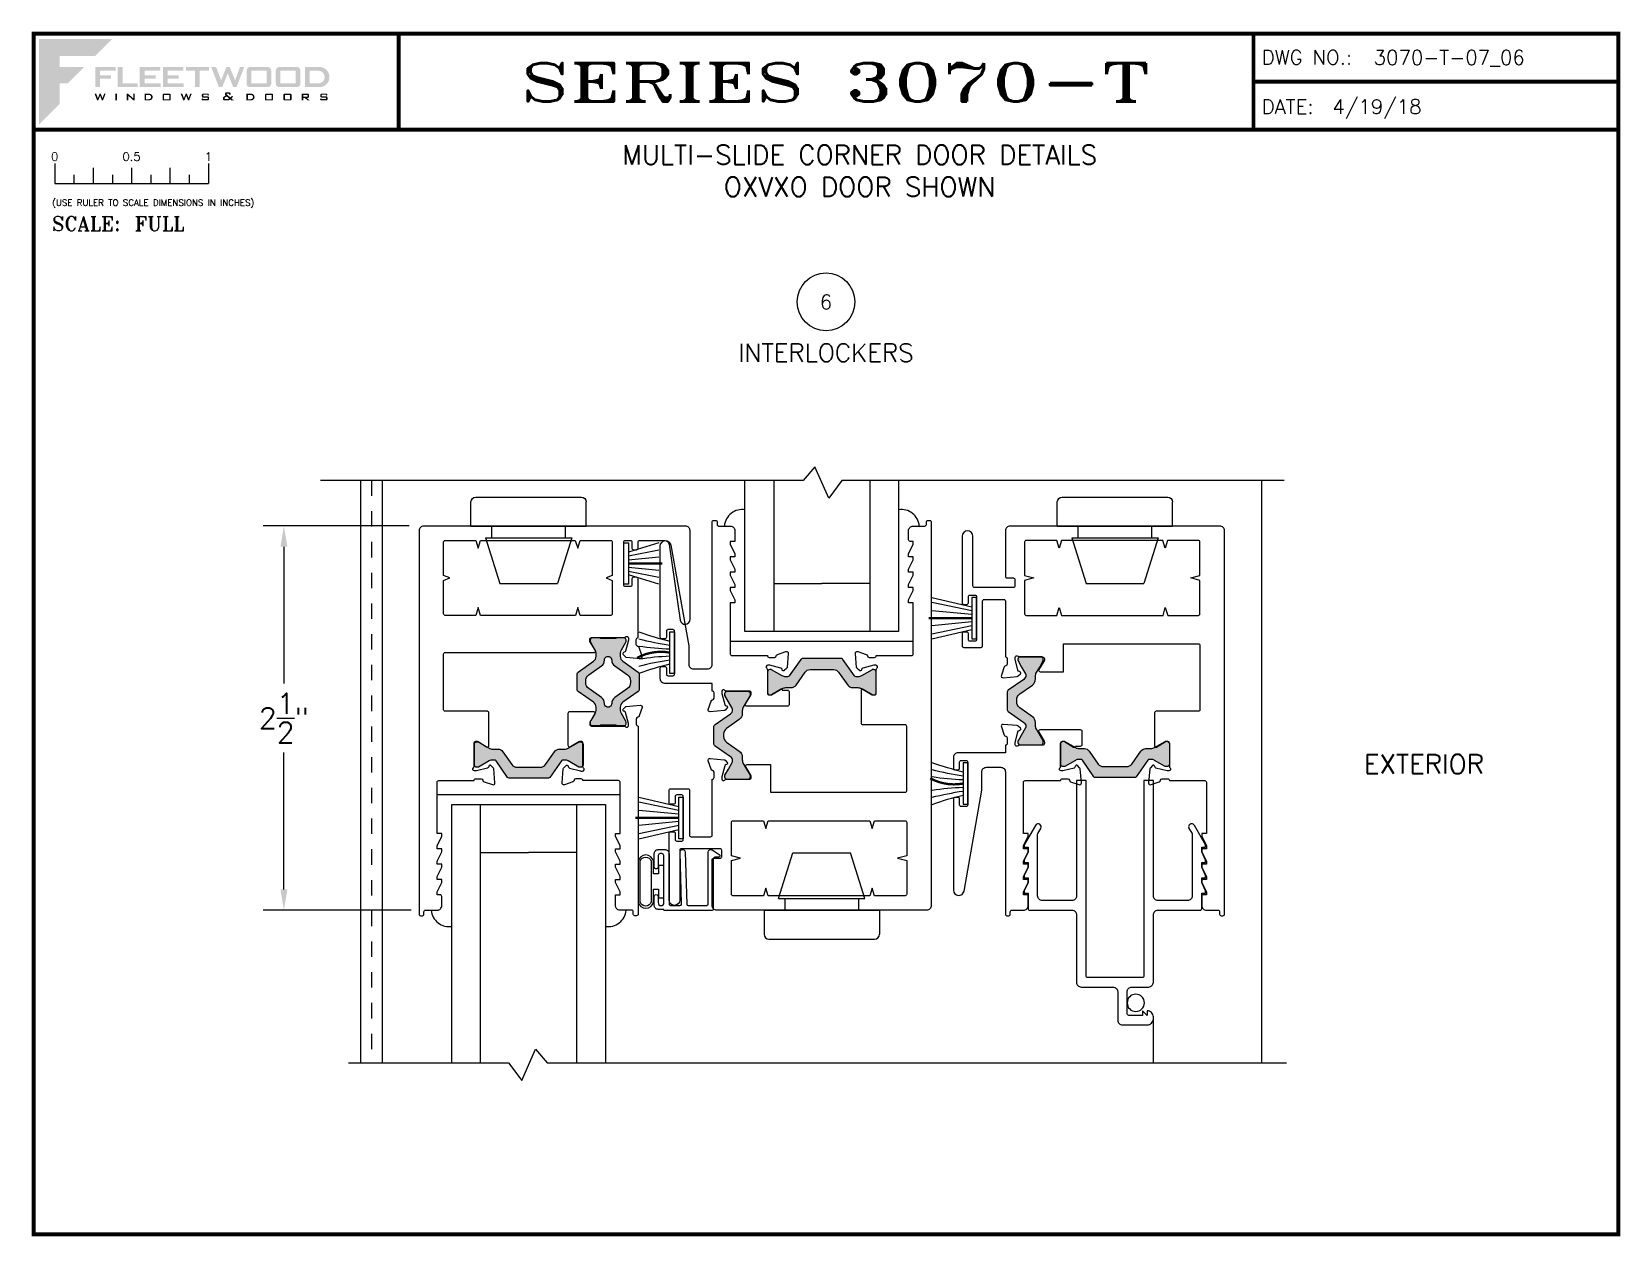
# Paper-space layout 'DETAIL 6' of a CAD drawing. Extents: x 0.1 to 10.5, y 0.1 to 7.9.
# The model-space entities are those that its viewports show. They can reach past a viewport. Long polylines and large blocks are cut down to what shows.
import ezdxf
from ezdxf.enums import TextEntityAlignment as Align

# ---------------------------------------------------------------- set-up
doc = ezdxf.new("R2010")
doc.units = 0
doc.header["$LTSCALE"] = 0.25
doc.header["$MEASUREMENT"] = 0
doc.linetypes.add('HIDDEN', pattern=[0.375, 0.25, -0.125])
doc.layers.get('0').update_dxf_attribs({"linetype": 'CONTINUOUS'})
doc.layers.get('DEFPOINTS').update_dxf_attribs({"color": 1, "linetype": 'CONTINUOUS'})
for name, color, linetype in [('DIM', 7, 'CONTINUOUS'), ('GLASS-VINYL', 7, 'CONTINUOUS'), ('I-STRUT', 7, 'CONTINUOUS'), ('MISC', 7, 'CONTINUOUS'), ('SASH', 5, 'CONTINUOUS'), ('SEAL', 7, 'CONTINUOUS'), ('SILL-PAN', 7, 'CONTINUOUS'), ('TEXT', 7, 'CONTINUOUS'), ('TITLE-BLOCK', 7, 'CONTINUOUS'), ('VENT', 5, 'CONTINUOUS')]:
    doc.layers.add(name, color=color, linetype=linetype)
doc.layers.add('VP', color=40, linetype='CONTINUOUS', plot=False)
doc.layers.get('VP').off()
doc.styles.add('ROMANS', font='romans')
doc.styles.add('ROMANT', font='romant')
doc.styles.add('SIMPLEX-094', font='simplex.shx', dxfattribs={"height": 0.094})
doc.styles.get("Standard").update_dxf_attribs({"font": 'simplex.shx'})
doc.dimstyles.new('FULL SCALE', dxfattribs={"dimscale": 0.75, "dimtxt": 0.18, "dimasz": 0.18, "dimexe": 0.18, "dimexo": 0.125, "dimgap": 0.09, "dimtad": 0, "dimtih": 1, "dimtoh": 1, "dimdec": 4, "dimzin": 0, "dimdsep": 46, "dimlunit": 4, "dimtxsty": 'Standard', "dimcen": 0.09, "dimadec": 0, "dimazin": 0, "dimtfac": 1, "dimtdec": 4, "dimtofl": 0, "dimtmove": 0, "dimatfit": 3, "dimfxl": 0, "dimtolj": 1, "dimtzin": 0, "dimarcsym": 0})

# ---------------------------------------------------------------- blocks, each defined once
blk = doc.blocks.new('*D33')
at = {"layer": 'DEFPOINTS', "color": 0}
for p in [(2.695, 4.703), (1.785, 2.203), (2.707, 2.203)]:
    blk.add_point(p, dxfattribs=at)
at = {"layer": 'TEXT', "color": 0, "lineweight": -2}
for p, q in [((2.601, 4.703), (1.65, 4.703)), ((1.785, 4.568), (1.785, 3.678)), ((1.785, 2.338), (1.785, 3.228)), ((2.613, 2.203), (1.65, 2.203))]:
    blk.add_line(p, q, dxfattribs=at)
at = {"layer": 'TEXT', "color": 0}
for points in [[(1.763, 4.568), (1.808, 4.568), (1.785, 4.703)], [(1.763, 2.338), (1.808, 2.338), (1.785, 2.203)]]:
    blk.add_solid(points, dxfattribs=at)
at = {"layer": 'TEXT', "color": 0, "insert": (1.785, 3.453), "char_height": 0.135, "attachment_point": 5}
blk.add_mtext('\\A1;2{\\H1.000000x;\\S1/2;}"', dxfattribs=at)
blk = doc.blocks.new('Fleetwood_Logo_6-10-15')
h = blk.add_hatch(color=154)
h.dxf.hatch_style = 1
h.paths.add_polyline_path([(0.2526, -0.0017), (0.0019, -0.0017), (0.0019, -0.2942), (0.0725, -0.2236), (0.0725, -0.1535), (0.1007, -0.1535), (0.1567, -0.0976), (0.0725, -0.0976), (0.0725, -0.0596), (0.1946, -0.0596)])
h = blk.add_hatch(color=251)
h.dxf.hatch_style = 1
h.paths.add_polyline_path([(0.2487, -0.1256), (0.2112, -0.1256), (0.2112, -0.1102), (0.2647, -0.1102), (0.2647, -0.0976), (0.1946, -0.0976), (0.1946, -0.1667), (0.2112, -0.1667), (0.2112, -0.1377), (0.2487, -0.1377)])
h = blk.add_hatch(color=251)
h.dxf.hatch_style = 1
h.paths.add_polyline_path([(0.2886, -0.0976), (0.272, -0.0976), (0.272, -0.1667), (0.3401, -0.1667), (0.3401, -0.1535), (0.2886, -0.1535)])
h = blk.add_hatch(color=251)
h.dxf.hatch_style = 1
h.paths.add_polyline_path([(0.4175, -0.0976), (0.3474, -0.0976), (0.3474, -0.1667), (0.4185, -0.1667), (0.4185, -0.1534), (0.364, -0.1534), (0.364, -0.1377), (0.4015, -0.1377), (0.4015, -0.1256), (0.364, -0.1256), (0.364, -0.1102), (0.4175, -0.1102)])
h = blk.add_hatch(color=251)
h.dxf.hatch_style = 1
h.paths.add_polyline_path([(0.4965, -0.0976), (0.4264, -0.0976), (0.4264, -0.1667), (0.4975, -0.1667), (0.4975, -0.1534), (0.443, -0.1534), (0.443, -0.1377), (0.4804, -0.1377), (0.4804, -0.1256), (0.443, -0.1256), (0.443, -0.1102), (0.4965, -0.1102)])
h = blk.add_hatch(color=251)
h.dxf.hatch_style = 1
h.paths.add_polyline_path([(0.5842, -0.0976), (0.5054, -0.0976), (0.5054, -0.1102), (0.5365, -0.1102), (0.5365, -0.1667), (0.5531, -0.1667), (0.5531, -0.1102), (0.5842, -0.1102)])
h = blk.add_hatch(color=251)
h.dxf.hatch_style = 1
h.paths.add_polyline_path([(0.6089, -0.0976), (0.5921, -0.0976), (0.6188, -0.1667), (0.63, -0.1667), (0.6489, -0.1192), (0.6679, -0.1667), (0.6789, -0.1667), (0.7056, -0.0976), (0.6908, -0.0976), (0.6742, -0.1433), (0.6558, -0.0976), (0.6446, -0.0976), (0.6261, -0.1433)])
h = blk.add_hatch(color=251)
h.dxf.hatch_style = 1
h.paths.add_polyline_path([(0.7853, -0.0976), (0.726, -0.0976, 0.414214), (0.7133, -0.1102), (0.7133, -0.154, 0.414214), (0.726, -0.1667), (0.7853, -0.1667, 0.414214), (0.798, -0.154), (0.798, -0.1102, 0.414214)])
h.paths.add_polyline_path([(0.7819, -0.1102), (0.7819, -0.154), (0.7294, -0.154), (0.7294, -0.1102)], flags=16)
h = blk.add_hatch(color=251)
h.dxf.hatch_style = 1
h.paths.add_polyline_path([(0.8856, -0.0976), (0.8262, -0.0976, 0.414214), (0.8136, -0.1102), (0.8136, -0.154, 0.414214), (0.8262, -0.1667), (0.8856, -0.1667, 0.414214), (0.8982, -0.154), (0.8982, -0.1102, 0.414214)])
h.paths.add_polyline_path([(0.8822, -0.1102), (0.8822, -0.154), (0.8296, -0.154), (0.8296, -0.1102)], flags=16)
h = blk.add_hatch(color=251)
h.dxf.hatch_style = 1
h.paths.add_polyline_path([(0.9632, -0.0976), (0.914, -0.0976), (0.914, -0.1667), (0.9632, -0.1667, 1)])
h.paths.add_polyline_path([(0.9301, -0.1102), (0.9593, -0.1102, -1), (0.9593, -0.154), (0.9301, -0.154)], flags=16)
h = blk.add_hatch(color=7)
h.dxf.hatch_style = 1
h.paths.add_polyline_path([(0.2301, -0.1891), (0.2251, -0.1891), (0.2196, -0.2043), (0.2134, -0.1891), (0.2097, -0.1891), (0.2035, -0.2043), (0.1978, -0.1891), (0.1922, -0.1891), (0.2011, -0.2121), (0.2048, -0.2121), (0.2112, -0.1963), (0.2175, -0.2121), (0.2212, -0.2121)])
h = blk.add_hatch(color=7)
h.dxf.hatch_style = 1
h.paths.add_polyline_path([(0.2691, -0.1891), (0.2637, -0.1891), (0.2637, -0.2118), (0.2637, -0.2121), (0.2691, -0.2121)])
h = blk.add_hatch(color=7)
h.dxf.hatch_style = 1
h.paths.add_polyline_path([(0.3077, -0.1964), (0.3259, -0.2121), (0.3298, -0.2121), (0.3298, -0.1891), (0.325, -0.1891), (0.325, -0.2047), (0.3067, -0.1891), (0.3029, -0.1891), (0.3029, -0.2121), (0.3077, -0.2121)])
h = blk.add_hatch(color=7)
h.dxf.hatch_style = 1
h.paths.add_polyline_path([(0.3801, -0.1891), (0.3637, -0.1891), (0.3637, -0.2121), (0.3801, -0.2121, 1)])
h.paths.add_polyline_path([(0.3691, -0.2079), (0.3691, -0.1933), (0.3788, -0.1933, -1), (0.3788, -0.2079)], flags=16)
h = blk.add_hatch(color=7)
h.dxf.hatch_style = 1
h.paths.add_polyline_path([(0.4537, -0.2079), (0.4537, -0.1933, 0.414214), (0.4495, -0.1891), (0.4297, -0.1891, 0.414214), (0.4255, -0.1933), (0.4255, -0.2079, 0.414214), (0.4297, -0.2121), (0.4495, -0.2121, 0.414214)])
h.paths.add_polyline_path([(0.4308, -0.2079), (0.4308, -0.1933), (0.4484, -0.1933), (0.4484, -0.2079)], flags=16)
h = blk.add_hatch(color=7)
h.dxf.hatch_style = 1
h.paths.add_polyline_path([(0.5253, -0.1891), (0.5203, -0.1891), (0.5148, -0.2043), (0.5087, -0.1891), (0.5049, -0.1891), (0.4988, -0.2043), (0.493, -0.1891), (0.4874, -0.1891), (0.4963, -0.2121), (0.5001, -0.2121), (0.5064, -0.1963), (0.5127, -0.2121), (0.5164, -0.2121)])
h = blk.add_hatch(color=7)
h.dxf.hatch_style = 1
h.paths.add_polyline_path([(0.5801, -0.1891), (0.5643, -0.1891, 0.414214), (0.56, -0.1933), (0.56, -0.1981, 0.414214), (0.5643, -0.2024), (0.58, -0.2024), (0.58, -0.2078), (0.5637, -0.2078), (0.5637, -0.2052), (0.5591, -0.2062), (0.5591, -0.2078, 0.414214), (0.5634, -0.2121), (0.5805, -0.2121, 0.414214), (0.5848, -0.2078), (0.5848, -0.2024, 0.414214), (0.5805, -0.1982), (0.5648, -0.1982), (0.5648, -0.193), (0.5798, -0.193), (0.5798, -0.1958), (0.5843, -0.1948), (0.5843, -0.1933, 0.414214)])
h = blk.add_hatch(color=7)
h.dxf.hatch_style = 1
h.paths.add_polyline_path([(0.645, -0.1913, -0.222262), (0.6447, -0.1906), (0.6447, -0.1892), (0.6535, -0.1892), (0.6535, -0.193), (0.6587, -0.1918), (0.6587, -0.189, 0.414214), (0.6544, -0.1847), (0.6437, -0.1847, 0.414214), (0.6394, -0.189), (0.6394, -0.1922, 0.222262), (0.6407, -0.1948), (0.6415, -0.1955), (0.6345, -0.1998, 0.260684), (0.6329, -0.2027), (0.6329, -0.2078, 0.414214), (0.6372, -0.2121), (0.6514, -0.2121, 0.17577), (0.6536, -0.2113), (0.657, -0.2085), (0.6614, -0.2121), (0.6699, -0.2121), (0.6613, -0.2049), (0.6676, -0.1997), (0.6637, -0.1964), (0.6574, -0.2017)])
h.paths.add_polyline_path([(0.6532, -0.2052), (0.6509, -0.2072, -0.17577), (0.6502, -0.2074), (0.6382, -0.2074), (0.6382, -0.2033, -0.260684), (0.6387, -0.2025), (0.6451, -0.1985)], flags=16)
h = blk.add_hatch(color=7)
h.dxf.hatch_style = 1
h.paths.add_polyline_path([(0.7294, -0.1891), (0.713, -0.1891), (0.713, -0.2121), (0.7294, -0.2121, 1)])
h.paths.add_polyline_path([(0.7184, -0.2079), (0.7184, -0.1933), (0.7281, -0.1933, -1), (0.7281, -0.2079)], flags=16)
h = blk.add_hatch(color=7)
h.dxf.hatch_style = 1
h.paths.add_polyline_path([(0.8045, -0.2079), (0.8045, -0.1933, 0.414214), (0.8003, -0.1891), (0.7805, -0.1891, 0.414214), (0.7763, -0.1933), (0.7763, -0.2079, 0.414214), (0.7805, -0.2121), (0.8003, -0.2121, 0.414214)])
h.paths.add_polyline_path([(0.7816, -0.2079), (0.7816, -0.1933), (0.7992, -0.1933), (0.7992, -0.2079)], flags=16)
h = blk.add_hatch(color=7)
h.dxf.hatch_style = 1
h.paths.add_polyline_path([(0.8678, -0.2079), (0.8678, -0.1933, 0.414214), (0.8636, -0.1891), (0.8438, -0.1891, 0.414214), (0.8396, -0.1933), (0.8396, -0.2079, 0.414214), (0.8438, -0.2121), (0.8636, -0.2121, 0.414214)])
h.paths.add_polyline_path([(0.8449, -0.2079), (0.8449, -0.1933), (0.8624, -0.1933), (0.8624, -0.2079)], flags=16)
h = blk.add_hatch(color=7)
h.dxf.hatch_style = 1
h.paths.add_polyline_path([(0.9277, -0.1993), (0.9277, -0.1933, 0.414214), (0.9235, -0.1891), (0.9028, -0.1891), (0.9028, -0.2121), (0.9082, -0.2121), (0.9082, -0.2035), (0.9131, -0.2035), (0.9224, -0.2121), (0.9303, -0.2121), (0.9197, -0.2035), (0.9235, -0.2035, 0.414214)])
h.paths.add_polyline_path([(0.9082, -0.1993), (0.9082, -0.1933), (0.9214, -0.1933, -0.414214), (0.9224, -0.1943), (0.9224, -0.1983, -0.414214), (0.9214, -0.1993)], flags=16)
h = blk.add_hatch(color=7)
h.dxf.hatch_style = 1
h.paths.add_polyline_path([(0.9867, -0.1982), (0.971, -0.1982), (0.971, -0.193), (0.9859, -0.193), (0.9859, -0.1958), (0.9905, -0.1948), (0.9905, -0.1933, 0.414214), (0.9863, -0.1891), (0.9705, -0.1891, 0.414214), (0.9662, -0.1933), (0.9662, -0.1981, 0.414214), (0.9705, -0.2024), (0.9862, -0.2024), (0.9862, -0.2078), (0.9699, -0.2078), (0.9699, -0.2052), (0.9653, -0.2062), (0.9653, -0.2078, 0.414214), (0.9696, -0.2121), (0.9867, -0.2121, 0.414214), (0.991, -0.2078), (0.991, -0.2024, 0.414214)])
blk = doc.blocks.new('A-SIZE_L')
for p, q in [((8.095, 7.907), (8.095, 7.282)), ((8.095, 7.594), (10.47, 7.594)), ((0.157, 7.282), (10.47, 7.282))]:
    blk.add_line(p, q)
at = {"const_width": 0.025}
for points in [[(0.157, 7.907), (10.47, 7.907), (10.47, 0.093), (0.157, 0.093), (0.157, 7.907)], [(2.532, 7.907), (2.532, 7.282)], [(8.095, 7.907), (8.095, 7.282)], [(8.095, 7.594), (10.47, 7.594)], [(0.157, 7.282), (10.47, 7.282)]]:
    blk.add_lwpolyline(points, dxfattribs=at)
at = {"xscale": 1.898091133004928, "yscale": 1.898091133004928, "zscale": 1.898091133004928}
blk.add_blockref('Fleetwood_Logo_6-10-15', (0.188, 7.875), dxfattribs=at)
for s, style, p in [('DWG NO.:', 'SIMPLEX-094', (8.149, 7.705)), ('DATE:', 'SIMPLEX-094', (8.148, 7.385)), ('SCALE:', 'ROMANT', (0.276, 6.623))]:
    blk.add_text(s, height=0.094, dxfattribs=dict(style=style)).set_placement(p)
for tag, p, style in [('DWG_NO', (8.878, 7.705), 'SIMPLEX-094'), ('DATE', (8.609, 7.385), 'SIMPLEX-094'), ('SCALE', (0.814, 6.623), 'ROMANT')]:
    blk.add_attdef(tag, p, '', height=0.094, dxfattribs=dict(style=style))
for tag, height, style, width, p, p2 in [('DWG_NO', 0.094, 'SIMPLEX-094', 2.60233, (8.876, 7.704), (10.367, 7.704)), ('PRODUCT', 0.25, 'ROMANT', 2.260212, (3.282, 7.465), (7.345, 7.465))]:
    blk.add_attdef(tag, text='', height=height, dxfattribs=dict(style=style, width=width)).set_placement(p, p2, align=Align.FIT)
blk = doc.blocks.new('sectball')
blk.add_circle((0, 0), 0.125)
blk.add_attdef('NO', text='', height=0.062).set_placement((0, 0), align=Align.MIDDLE_CENTER)
for tag, p in [('LINE1', (0, -0.2588)), ('LINE2', (0, -0.3864)), ('LINE3', (0, -0.5214))]:
    blk.add_attdef(tag, text='', height=0.078).set_placement(p, align=Align.CENTER)
blk = doc.blocks.new('Full')
for p, q in [((0.137, -0.219), (0.137, -0.35)), ((0.262, -0.294), (0.262, -0.35)), ((0.387, -0.249), (0.387, -0.35)), ((0.512, -0.294), (0.512, -0.35)), ((0.637, -0.249), (0.637, -0.35)), ((0.762, -0.294), (0.762, -0.35)), ((0.887, -0.249), (0.887, -0.35)), ((1.012, -0.294), (1.012, -0.35)), ((1.137, -0.219), (1.137, -0.35)), ((0.137, -0.35), (1.137, -0.35))]:
    blk.add_line(p, q)
for s, p in [('0', (0.137, -0.219)), ('0.5', (0.637, -0.219)), ('1', (1.137, -0.219))]:
    blk.add_text(s, height=0.055).set_placement(p, align=Align.BOTTOM_CENTER)
at = {"style": 'ROMANS'}
blk.add_text('(USE RULER TO SCALE DIMENSIONS IN INCHES)', height=0.04115, dxfattribs=at).set_placement((0.12, -0.495))
blk = doc.blocks.new('25064-18mmX6mm-I-STRUT')
at = {"layer": 'I-STRUT'}
h = blk.add_hatch(color=256, dxfattribs=at)
h.dxf.hatch_style = 1
h.paths.add_polyline_path([(-0.22, 0.353, 0.414214), (-0.236, 0.338, 0.469068), (-0.235, 0.326), (-0.189, 0.246), (-0.189, 0.199, 0.244698), (-0.172, 0.167), (-0.088, 0.108, -0.244698), (-0.071, 0.076), (-0.071, -0.077, -0.244698), (-0.088, -0.11), (-0.172, -0.169, 0.384668), (-0.192, -0.218, -0.227519), (-0.195, -0.258), (-0.235, -0.327, 0.131652), (-0.236, -0.331, 0.640011), (-0.22, -0.355), (-0.087, -0.355, 0.414214), (-0.071, -0.339, 0.469068), (-0.072, -0.327), (-0.118, -0.247), (-0.118, -0.217), (-0.005, -0.138, 0.244698), (0, -0.129), (0, -0.127), (0, 0.127, 0.244698), (-0.005, 0.137), (-0.113, 0.212, -0.248952), (-0.112, 0.257), (-0.072, 0.326, 0.131652), (-0.071, 0.33, 0.640011), (-0.087, 0.353)])
blk.add_lwpolyline([(0, -0.13), (0, -0.127), (0, 0.127, 0.244698), (-0.005, 0.137), (-0.113, 0.212, -0.244698), (-0.118, 0.222), (-0.118, 0.233, -0.131652), (-0.112, 0.257), (-0.072, 0.326, 0.131652), (-0.071, 0.33), (-0.071, 0.338, 0.414214), (-0.087, 0.353), (-0.22, 0.353, 0.414214), (-0.236, 0.338), (-0.236, 0.33, 0.131652), (-0.235, 0.326), (-0.195, 0.257, -0.131652), (-0.189, 0.233), (-0.189, 0.199, 0.244698), (-0.172, 0.167), (-0.088, 0.108, -0.244698), (-0.071, 0.076), (-0.071, -0.077, -0.244698), (-0.088, -0.11), (-0.172, -0.169, 0.244698), (-0.189, -0.201), (-0.189, -0.235, -0.131652), (-0.195, -0.258), (-0.235, -0.327, 0.131652), (-0.236, -0.331), (-0.236, -0.339, 0.414214), (-0.22, -0.355), (-0.087, -0.355, 0.414214), (-0.071, -0.339), (-0.071, -0.331, 0.131652), (-0.072, -0.327), (-0.112, -0.258, -0.131652), (-0.118, -0.235), (-0.118, -0.224, -0.244698), (-0.113, -0.214), (-0.005, -0.138, 0.244698), (0, -0.129)], format="xyb", dxfattribs=at)
blk = doc.blocks.new('25065-14.6mmX10.2mm-I-STRUT')
at = {"layer": 'I-STRUT'}
h = blk.add_hatch(color=256, dxfattribs=at)
h.dxf.hatch_style = 1
h.paths.add_polyline_path([(-0.489, -0.084), (-0.553, -0.112, -0.57735), (-0.571, -0.102), (-0.571, -0.059), (-0.567, 0.051, -0.236068), (-0.571, 0.059), (-0.571, 0.114), (-0.541, 0.114), (-0.489, 0.084, 0.131652), (-0.47, 0.079, 0.409066), (-0.417, 0.095), (-0.342, 0.201), (-0.283, 0.201), (-0.225, 0.201), (-0.15, 0.095, 0.242889), (-0.118, 0.079, 0.277481), (-0.078, 0.084), (-0.014, 0.112, -0.57735), (0.004, 0.102), (0.004, 0.059), (0, -0.051, -0.236068), (0.004, -0.059), (0.004, -0.114), (-0.026, -0.114), (-0.078, -0.084, 0.131652), (-0.097, -0.079, 0.409066), (-0.15, -0.095), (-0.225, -0.201), (-0.283, -0.201), (-0.342, -0.201), (-0.417, -0.095, 0.242889), (-0.449, -0.079, 0.277481)])
h.paths.add_polyline_path([(-0.239, 0.126), (-0.181, 0.044, 0.244669), (-0.142, 0.024, -1.006741), (-0.142, -0.023, 0.244669), (-0.181, -0.043), (-0.239, -0.126, -0.242889), (-0.278, -0.145), (-0.283, -0.145), (-0.289, -0.145, -0.242889), (-0.328, -0.126), (-0.386, -0.043, 0.244669), (-0.425, -0.023, -1.006741), (-0.425, 0.024, 0.244669), (-0.386, 0.044), (-0.328, 0.126, -0.242889), (-0.289, 0.146), (-0.283, 0.146), (-0.278, 0.146, -0.242889)], flags=16)
for points in [[(-0.571, -0.059), (-0.571, -0.102, 0.414214), (-0.559, -0.114), (-0.544, -0.114, 0.131652), (-0.538, -0.112), (-0.489, -0.084, -0.131652), (-0.47, -0.079), (-0.449, -0.079, -0.242889), (-0.417, -0.095), (-0.346, -0.196, 0.242889), (-0.336, -0.201), (-0.283, -0.201), (-0.231, -0.201, 0.242889), (-0.221, -0.196), (-0.15, -0.095, -0.242889), (-0.118, -0.079), (-0.097, -0.079, -0.131652), (-0.078, -0.084), (-0.029, -0.112, 0.131652), (-0.023, -0.114), (-0.008, -0.114, 0.414214), (0.004, -0.102), (0.004, -0.059, 0.236068), (0, -0.051), (0, 0.051, 0.236068), (0.004, 0.059), (0.004, 0.102, 0.414214), (-0.008, 0.114), (-0.023, 0.114, 0.131652), (-0.029, 0.112), (-0.078, 0.084, -0.131652), (-0.097, 0.079), (-0.118, 0.079, -0.242889), (-0.15, 0.095), (-0.221, 0.196, 0.242889), (-0.231, 0.201), (-0.283, 0.201), (-0.336, 0.201, 0.242889), (-0.346, 0.196), (-0.417, 0.095, -0.242889), (-0.449, 0.079), (-0.47, 0.079, -0.131652), (-0.489, 0.084), (-0.538, 0.112, 0.131652), (-0.544, 0.114), (-0.559, 0.114, 0.414214), (-0.571, 0.102), (-0.571, 0.059, 0.236068), (-0.567, 0.051), (-0.567, -0.051, 0.236068)], [(-0.425, -0.023, -0.244669), (-0.386, -0.043), (-0.328, -0.126, 0.242889), (-0.289, -0.145), (-0.283, -0.145), (-0.278, -0.145, 0.242889), (-0.239, -0.126), (-0.181, -0.043, -0.244669), (-0.142, -0.023, 1.006741), (-0.142, 0.024, -0.244669), (-0.181, 0.044), (-0.239, 0.126, 0.242889), (-0.278, 0.146), (-0.283, 0.146), (-0.289, 0.146, 0.242889), (-0.328, 0.126), (-0.386, 0.044, -0.244669), (-0.425, 0.024, 1.006741)]]:
    blk.add_lwpolyline(points, format="xyb", close=True, dxfattribs=at)
blk = doc.blocks.new('3727-1-THERMAL-SLIDING-INTERLOCKER')
at = {"layer": 'VENT'}
for points in [[(2.5, 0.84), (2.5, 0.764, -0.414214), (2.47, 0.734), (2.41, 0.734, -0.414214), (2.4, 0.744), (2.4, 0.764), (2.38, 0.764), (2.32, 0.734), (2.3, 0.734), (2.3, 0.764), (2.28, 0.764), (2.22, 0.734), (2.2, 0.734), (2.2, 0.764), (2.18, 0.764), (2.12, 0.734), (2.1, 0.734), (2.1, 0.764), (2.08, 0.764), (2.02, 0.734), (2, 0.734), (2, 0.764), (1.667, 0.764, 0.414214), (1.657, 0.754), (1.657, 0.524, 0.414214), (1.645, 0.512), (1.645, 0.478, 0.359508), (1.655, 0.466, -0.263725), (1.664, 0.459), (1.683, 0.404), (1.683, 0.404, -0.548619), (1.671, 0.388), (1.58, 0.396, -0.176327), (1.573, 0.4), (1.559, 0.414, -0.57735), (1.562, 0.427), (1.566, 0.428, 0.267949), (1.575, 0.436), (1.594, 0.508, 0.065543), (1.594, 0.511), (1.594, 0.52, 0.6885), (1.574, 0.528, -0.213422), (1.565, 0.524), (1.413, 0.524, 0.414214), (1.401, 0.512), (1.401, 0.504, 0.137872), (1.403, 0.498), (1.437, 0.442, -0.585524), (1.428, 0.427), (1.216, 0.427, -0.414214), (1.206, 0.437), (1.206, 0.712, 0.414214), (1.196, 0.722), (0.833, 0.722, 0.414214), (0.823, 0.712), (0.823, -0.26, -0.585524), (0.811, -0.266), (0.752, -0.23, 0.137872), (0.746, -0.229), (0.738, -0.229, 0.414214), (0.726, -0.24), (0.726, -0.452, -0.213422), (0.722, -0.461, 0.6885), (0.73, -0.481), (0.739, -0.481, 0.065543), (0.742, -0.481), (0.814, -0.462, 0.267949), (0.822, -0.453), (0.823, -0.449, -0.57735), (0.836, -0.446), (0.85, -0.46, -0.176327), (0.854, -0.467), (0.862, -0.558, -0.548619), (0.846, -0.57), (0.846, -0.57), (0.791, -0.551, -0.263725), (0.784, -0.542, 0.359508), (0.772, -0.532), (0.738, -0.532, 0.414214), (0.726, -0.544), (0.344, -0.544, -0.414214), (0.334, -0.534), (0.334, -0.514, -0.414214), (0.344, -0.504), (0.384, -0.504, 0.414214), (0.394, -0.494), (0.394, -0.461, 0.414214), (0.384, -0.451), (0.104, -0.451, 0.414214), (0.094, -0.461), (0.094, -0.494, 0.414214), (0.104, -0.504), (0.144, -0.504, -0.414214), (0.154, -0.514), (0.154, -0.534, -0.414214), (0.144, -0.544), (0.104, -0.544, 0.414214), (0.094, -0.554), (0.094, -0.715, 0.3714), (0.12, -0.745), (0.612, -0.818, -0.928445), (0.607, -0.882), (0.03, -0.882, -0.414214), (0, -0.852), (0, 0.852, -0.414214), (0.03, 0.882), (2.526, 0.882, -0.414214), (2.536, 0.872), (2.536, 0.86, -0.414214), (2.526, 0.85), (2.51, 0.85, 0.414214)], [(0.094, 0.513), (0.144, 0.497), (0.094, 0.482), (0.094, -0.135), (0.144, -0.151), (0.094, -0.166), (0.094, -0.366, 0.414214), (0.104, -0.376), (0.323, -0.376), (0.338, -0.336), (0.354, -0.376), (0.572, -0.376, 0.414214), (0.582, -0.366), (0.582, -0.167), (0.531, -0.151), (0.582, -0.136), (0.582, 0.482), (0.531, 0.497), (0.582, 0.513), (0.582, 0.712, 0.414214), (0.572, 0.722), (0.354, 0.722), (0.338, 0.682), (0.323, 0.722), (0.104, 0.722, 0.414214), (0.094, 0.712)]]:
    blk.add_lwpolyline(points, format="xyb", close=True, dxfattribs=at)
blk = doc.blocks.new('3727-2-THERMAL-SLIDING-INTERLOCKER')
at = {"layer": 'VENT'}
blk.add_lwpolyline([(1.181, -0.57), (1.235, -0.551, 0.263725), (1.243, -0.542, -0.359508), (1.254, -0.532), (1.289, -0.532, -0.414214), (1.301, -0.544), (2.525, -0.544, 0.414214), (2.535, -0.534), (2.535, -0.522, 0.414214), (2.525, -0.512), (2.509, -0.512, -0.414214), (2.499, -0.502), (2.499, -0.426, 0.414214), (2.469, -0.396), (2.399, -0.396), (2.399, -0.426), (2.379, -0.426), (2.319, -0.396), (2.299, -0.396), (2.299, -0.426), (2.279, -0.426), (2.219, -0.396), (2.199, -0.396), (2.199, -0.426), (2.179, -0.426), (2.119, -0.396), (2.099, -0.396), (2.099, -0.426), (2.079, -0.426), (2.019, -0.396), (1.999, -0.396), (1.999, -0.426), (1.666, -0.426, -0.414214), (1.656, -0.416), (1.656, -0.185, -0.414214), (1.645, -0.173), (1.645, -0.138, -0.359508), (1.654, -0.127, 0.263725), (1.663, -0.12), (1.683, -0.065), (1.683, -0.065, 0.548619), (1.671, -0.049), (1.579, -0.057, 0.176327), (1.572, -0.061), (1.558, -0.075, 0.57735), (1.561, -0.088), (1.566, -0.089, -0.267949), (1.574, -0.097), (1.593, -0.169, -0.065543), (1.594, -0.172), (1.594, -0.181, -0.6885), (1.574, -0.189, 0.213422), (1.565, -0.185), (1.412, -0.185, -0.414214), (1.401, -0.173), (1.401, -0.165, -0.137872), (1.403, -0.159), (1.436, -0.104, 0.585524), (1.427, -0.089), (1.216, -0.089, 0.414214), (1.206, -0.099), (1.206, -0.254, 0.585524), (1.222, -0.263), (1.275, -0.23, -0.137872), (1.281, -0.229), (1.289, -0.229, -0.414214), (1.301, -0.24), (1.301, -0.452, 0.213422), (1.305, -0.461, -0.6885), (1.297, -0.481), (1.288, -0.481, -0.065543), (1.285, -0.481), (1.213, -0.462, -0.267949), (1.205, -0.453), (1.204, -0.449, 0.57735), (1.191, -0.446), (1.177, -0.46, 0.176327), (1.173, -0.467), (1.165, -0.558, 0.548619), (1.181, -0.57)], format="xyb", close=True, dxfattribs=at)
blk = doc.blocks.new('A$C1D443341')
for p, q in [((0.188, 0.75), (0.031, 0.75)), ((0.188, 0.75), (0.188, 0)), ((0, 0.719), (0, 0.031)), ((0.264, 0.656), (0.562, 0.563)), ((0.264, 0.656), (0.264, 0.094)), ((0.264, 0.615), (0.188, 0.615)), ((0.562, 0.563), (0.562, 0.187)), ((0.264, 0.135), (0.188, 0.135)), ((0.264, 0.094), (0.562, 0.187)), ((0.188, 0), (0.031, 0))]:
    blk.add_line(p, q)
for centre, start, end in [((0.031, 0.719), 90, 180), ((0.031, 0.031), 180, 270)]:
    blk.add_arc(centre, 0.031, start, end)
blk = doc.blocks.new('*U105')
for p, q in [((0.03, 0.049), (0.228, 0.09)), ((0.03, 0.024), (0.228, 0.043)), ((0.03, -0.024), (0.228, -0.043)), ((0.03, -0.049), (0.228, -0.09))]:
    blk.add_line(p, q)
at = {"layer": 'SEAL'}
for p, q in [((0.228, 0.135), (0.03, 0.074)), ((0.228, -0.135), (0.03, -0.074))]:
    blk.add_line(p, q, dxfattribs=at)
blk.add_lwpolyline([(0, -0.135), (0, 0.135), (0.03, 0.135), (0.03, -0.135)], close=True, dxfattribs=at)
at = {"layer": 'SEAL', "const_width": 0.015}
blk.add_lwpolyline([(0.03, 0), (0.25, 0)], dxfattribs=at)
at = {"flags": 9}
for tag, p in [('MANUFACTURER_PART_#', (0, -0.199)), ('FLEETWOOD_PART_#', (-0.001, -0.249))]:
    blk.add_attdef(tag, p, '', height=0.0312, dxfattribs=at)
blk = doc.blocks.new('3727-SLIDING-INTERLOCK-ASSEMBLY')
for name, p in [('3727-1-THERMAL-SLIDING-INTERLOCKER', (-1.812, -0.172)), ('25064-18mmX6mm-I-STRUT', (-0.171, -0.003)), ('3727-2-THERMAL-SLIDING-INTERLOCKER', (-1.811, -0.172)), ('25065-14.6mmX10.2mm-I-STRUT', (-0.515, -0.521))]:
    blk.add_blockref(name, p)
at = {"layer": 'MISC'}
blk.add_blockref('A$C1D443341', (-2, -0.378), dxfattribs=at)
at = {"layer": 'SEAL', "xscale": -1, "rotation": 90}
blk.add_blockref('*U105', (-1.568, -0.623), dxfattribs=at)
blk = doc.blocks.new('3728-1-FIXED-INTERLOCKER')
at = {"layer": 'VENT', "linetype": 'Continuous'}
blk.add_lwpolyline([(-0.917, 0.72), (-0.971, 0.739), (-0.972, 0.739, 0.548619), (-0.987, 0.727), (-0.979, 0.636, 0.176327), (-0.976, 0.629), (-0.962, 0.615, 0.57735), (-0.949, 0.618), (-0.947, 0.622, -0.267949), (-0.939, 0.631), (-0.867, 0.65, -0.065543), (-0.864, 0.65), (-0.855, 0.65, -0.6885), (-0.848, 0.63, 0.213422), (-0.852, 0.621), (-0.852, 0.471, -0.414214), (-0.863, 0.459), (-0.872, 0.459, -0.137872), (-0.878, 0.461), (-0.933, 0.495, 0.585524), (-0.948, 0.486), (-0.948, 0.334), (-0.767, 0.334), (-0.767, -0.543, -0.414214), (-0.777, -0.553), (-1.196, -0.553, -0.414214), (-1.206, -0.543), (-1.206, -0.268, 0.414214), (-1.216, -0.258), (-1.432, -0.258, 0.585524), (-1.439, -0.27), (-1.403, -0.329, -0.137872), (-1.401, -0.335), (-1.401, -0.343, -0.414214), (-1.413, -0.355), (-1.565, -0.355, 0.213422), (-1.574, -0.359, -0.6885), (-1.594, -0.351), (-1.594, -0.342, -0.065543), (-1.594, -0.339), (-1.575, -0.267, -0.267949), (-1.566, -0.259), (-1.562, -0.258, 0.57735), (-1.559, -0.245), (-1.573, -0.231, 0.176327), (-1.58, -0.227), (-1.671, -0.219, 0.548619), (-1.683, -0.235), (-1.683, -0.235), (-1.664, -0.289, 0.263725), (-1.655, -0.297, -0.359508), (-1.645, -0.308), (-1.645, -0.343, -0.414214), (-1.657, -0.355), (-1.657, -0.585, -0.414214), (-1.667, -0.595), (-2, -0.595), (-2, -0.565), (-2.02, -0.565), (-2.08, -0.595), (-2.1, -0.595), (-2.1, -0.565), (-2.12, -0.565), (-2.18, -0.595), (-2.2, -0.595), (-2.2, -0.565), (-2.22, -0.565), (-2.28, -0.595), (-2.3, -0.595), (-2.3, -0.565), (-2.32, -0.565), (-2.38, -0.595), (-2.4, -0.595), (-2.4, -0.575, 0.414214), (-2.41, -0.565), (-2.47, -0.565, 0.414214), (-2.5, -0.595), (-2.5, -0.671, -0.414214), (-2.51, -0.681), (-2.526, -0.681, 0.414214), (-2.536, -0.691), (-2.536, -0.703, 0.414214), (-2.526, -0.713), (-0.03, -0.713, 0.414214), (0, -0.683), (0, 0.683, 0.414214), (-0.03, 0.713), (-0.328, 0.713, 0.414214), (-0.338, 0.703), (-0.338, 0.661, -0.414214), (-0.348, 0.651), (-0.39, 0.651, -0.414214), (-0.4, 0.661), (-0.4, 0.914, -0.414214), (-0.39, 0.924), (-0.066, 0.924, 1), (-0.066, 0.994), (-0.5, 0.994, 0.414214), (-0.51, 0.984), (-0.51, 0.964, 0.414214), (-0.5, 0.954), (-0.46, 0.954, -0.414214), (-0.45, 0.944), (-0.45, 0.911, -0.414214), (-0.46, 0.901), (-0.74, 0.901, -0.414214), (-0.75, 0.911), (-0.75, 0.944, -0.414214), (-0.74, 0.954), (-0.7, 0.954, 0.414214), (-0.69, 0.964), (-0.69, 0.984, 0.414214), (-0.7, 0.994), (-0.78, 0.994, 0.414214), (-0.79, 0.984), (-0.79, 0.871, 0.414214), (-0.78, 0.861), (-0.488, 0.861, -0.414214), (-0.478, 0.851), (-0.478, 0.723, -0.414214), (-0.488, 0.713), (-0.852, 0.713, -0.414214), (-0.863, 0.701), (-0.898, 0.701, -0.359508), (-0.909, 0.711, 0.263725), (-0.917, 0.72), (-0.971, 0.739), (-0.972, 0.739, 0.548619), (-0.987, 0.727), (-0.979, 0.636)], format="xyb", dxfattribs=at)
blk.add_lwpolyline([(-0.094, -0.343), (-0.144, -0.328), (-0.094, -0.312), (-0.094, 0.348), (-0.144, 0.363), (-0.094, 0.379), (-0.094, 0.578, 0.414214), (-0.104, 0.588), (-0.323, 0.588), (-0.338, 0.528), (-0.354, 0.588), (-0.572, 0.588, 0.414214), (-0.582, 0.578), (-0.582, 0.379), (-0.531, 0.363), (-0.582, 0.348), (-0.582, -0.313), (-0.531, -0.328), (-0.582, -0.344), (-0.582, -0.543, 0.414214), (-0.572, -0.553), (-0.354, -0.553), (-0.338, -0.493), (-0.323, -0.553), (-0.104, -0.553, 0.414214), (-0.094, -0.543)], format="xyb", close=True, dxfattribs=at)
blk = doc.blocks.new('3728-2-FIXED-INTERLOCKER')
at = {"layer": 'VENT', "linetype": 'Continuous'}
blk.add_lwpolyline([(-1.826, 1.001, -0.414214), (-1.816, 1.011), (-1.776, 1.011, 0.414214), (-1.766, 1.021), (-1.766, 1.041, 0.414214), (-1.776, 1.051), (-2.37, 1.051, 0.916331), (-2.376, 0.982), (-1.72, 0.866), (-1.6, 0.866, -0.414214), (-1.57, 0.836), (-1.57, 0.743, -0.414214), (-1.6, 0.713), (-2.526, 0.713, 0.414214), (-2.536, 0.703), (-2.536, 0.691, 0.414214), (-2.526, 0.681), (-2.51, 0.681, -0.414214), (-2.5, 0.671), (-2.5, 0.595, 0.414214), (-2.47, 0.565), (-2.4, 0.565), (-2.4, 0.595), (-2.38, 0.595), (-2.32, 0.565), (-2.3, 0.565), (-2.3, 0.595), (-2.28, 0.595), (-2.22, 0.565), (-2.2, 0.565), (-2.2, 0.595), (-2.18, 0.595), (-2.12, 0.565), (-2.1, 0.565), (-2.1, 0.595), (-2.08, 0.595), (-2.02, 0.565), (-2, 0.565), (-2, 0.595), (-1.667, 0.595, -0.414214), (-1.657, 0.585), (-1.657, 0.354, -0.414214), (-1.645, 0.342), (-1.645, 0.307, -0.359508), (-1.655, 0.296, 0.263725), (-1.664, 0.289), (-1.683, 0.234), (-1.683, 0.234, 0.548619), (-1.671, 0.218), (-1.58, 0.226, 0.176327), (-1.573, 0.23), (-1.559, 0.244, 0.57735), (-1.562, 0.257), (-1.566, 0.258, -0.267949), (-1.575, 0.266), (-1.594, 0.338, -0.065543), (-1.594, 0.341), (-1.594, 0.35, -0.6885), (-1.574, 0.358, 0.213422), (-1.565, 0.354), (-1.413, 0.354, -0.414214), (-1.401, 0.342), (-1.401, 0.334, -0.137872), (-1.403, 0.328), (-1.439, 0.269, 0.585524), (-1.432, 0.257), (-1.432, 0.223, 0.414214), (-1.422, 0.213), (-1.337, 0.213, 0.414214), (-1.327, 0.223), (-1.327, 0.488, 0.585524), (-1.342, 0.496), (-1.4, 0.461, -0.137872), (-1.406, 0.459), (-1.415, 0.459, -0.414214), (-1.426, 0.471), (-1.426, 0.621, 0.213422), (-1.43, 0.63, -0.6885), (-1.423, 0.65), (-1.414, 0.65, -0.065543), (-1.411, 0.65), (-1.339, 0.631, -0.267949), (-1.33, 0.622), (-1.329, 0.618, 0.57735), (-1.316, 0.615), (-1.302, 0.629, 0.176327), (-1.299, 0.636), (-1.291, 0.727, 0.548619), (-1.306, 0.739), (-1.306, 0.739), (-1.361, 0.72, 0.263725), (-1.368, 0.711, -0.359508), (-1.38, 0.701), (-1.415, 0.701, -0.414214), (-1.426, 0.713), (-1.476, 0.713), (-1.476, 0.759), (-1.476, 1.021, 0.414214), (-1.506, 1.051), (-1.576, 1.051, 0.414214), (-1.586, 1.041), (-1.586, 1.021, 0.414214), (-1.576, 1.011), (-1.536, 1.011, -0.414214), (-1.526, 1.001), (-1.526, 0.968, -0.414214), (-1.536, 0.958), (-1.816, 0.958, -0.414214), (-1.826, 0.968)], format="xyb", close=True, dxfattribs=at)
blk = doc.blocks.new('25066-14.6mmX6mm-I-STRUT')
at = {"layer": 'I-STRUT'}
h = blk.add_hatch(color=256, dxfattribs=at)
h.dxf.hatch_style = 1
h.paths.add_polyline_path([(0.07, -0.008, 0.244698), (0.054, 0), (0, 0), (-0.054, 0, 0.244698), (-0.07, -0.008), (-0.14, -0.109, -0.244698), (-0.166, -0.122), (-0.17, -0.122, -0.131652), (-0.176, -0.12), (-0.26, -0.072, 0.131652), (-0.264, -0.071), (-0.272, -0.071, 0.414214), (-0.287, -0.087), (-0.287, -0.106), (-0.287, -0.201), (-0.287, -0.22, 0.414214), (-0.272, -0.236), (-0.264, -0.236, 0.131652), (-0.26, -0.235), (-0.184, -0.191, -0.131652), (-0.16, -0.185), (-0.141, -0.185, 0.244698), (-0.103, -0.165), (-0.045, -0.083, -0.244698), (-0.007, -0.063), (0, -0.063), (0.007, -0.063, -0.244698), (0.045, -0.083), (0.103, -0.165, 0.244698), (0.141, -0.185), (0.16, -0.185, -0.131652), (0.184, -0.191), (0.22, -0.213), (0.26, -0.235, 0.131652), (0.264, -0.236), (0.272, -0.236, 0.414214), (0.287, -0.22), (0.287, -0.201), (0.287, -0.106), (0.287, -0.087, 0.414214), (0.272, -0.071), (0.264, -0.071, 0.131652), (0.26, -0.072), (0.22, -0.095), (0.176, -0.12, -0.131652), (0.17, -0.122), (0.166, -0.122, -0.244698), (0.14, -0.109)])
blk.add_lwpolyline([(-0.264, -0.071), (-0.272, -0.071, 0.414214), (-0.287, -0.087), (-0.287, -0.106), (-0.287, -0.201), (-0.287, -0.22, 0.414214), (-0.272, -0.236), (-0.264, -0.236, 0.131652), (-0.26, -0.235), (-0.184, -0.191, -0.131652), (-0.16, -0.185), (-0.141, -0.185, 0.244698), (-0.103, -0.165), (-0.045, -0.083, -0.244698), (-0.007, -0.063), (0, -0.063), (0.007, -0.063, -0.244698), (0.045, -0.083), (0.103, -0.165, 0.244698), (0.141, -0.185), (0.16, -0.185, -0.131652), (0.184, -0.191), (0.22, -0.213), (0.26, -0.235, 0.131652), (0.264, -0.236), (0.272, -0.236, 0.414214), (0.287, -0.22), (0.287, -0.201), (0.287, -0.106), (0.287, -0.087, 0.414214), (0.272, -0.071), (0.264, -0.071, 0.131652), (0.26, -0.072), (0.22, -0.095), (0.176, -0.12, -0.131652), (0.17, -0.122), (0.166, -0.122, -0.244698), (0.14, -0.109), (0.07, -0.008, 0.244698), (0.054, 0), (0, 0), (-0.054, 0, 0.244698), (-0.07, -0.008), (-0.14, -0.109, -0.244698), (-0.166, -0.122), (-0.17, -0.122, -0.131652), (-0.176, -0.12), (-0.26, -0.072), (-0.261, -0.071), (-0.264, -0.071, -0.131652), (-0.26, -0.072)], format="xyb", dxfattribs=at)
blk = doc.blocks.new('*U106')
for centre, radius, start, end in [((-0.393, 1.839), 1.814, 283.4872, 290.1344), ((-0.254, 1.981), 1.953, 278.3647, 284.3947), ((-0.05, 1.917), 1.895, 272.4104, 278.5292), ((-0.05, -1.917), 1.895, 81.4708, 87.5896), ((-0.254, -1.981), 1.953, 75.6053, 81.6353), ((-0.393, -1.839), 1.814, 69.8656, 76.5128)]:
    blk.add_arc(centre, radius, start, end)
at = {"layer": 'SEAL'}
blk.add_lwpolyline([(0, -0.135), (0, 0.135), (0.03, 0.135), (0.03, -0.135)], close=True, dxfattribs=at)
at = {"layer": 'SEAL', "const_width": 0.015}
blk.add_lwpolyline([(0.03, 0, 0.171612), (0.244, 0.034)], format="xyb", dxfattribs=at)
at = {"flags": 9}
for tag, p in [('MANUFACTURER_PART_#', (0, -0.199)), ('FLEETWOOD_PART_#', (-0.001, -0.249))]:
    blk.add_attdef(tag, p, '', height=0.0312, dxfattribs=at)
blk = doc.blocks.new('19117-Seal')
for p, q in [((0.29, 0.135), (0.03, 0.074)), ((0.03, 0.049), (0.29, 0.103)), ((0.03, 0.024), (0.29, 0.049)), ((0.03, -0.024), (0.29, -0.049)), ((0.03, -0.049), (0.29, -0.103)), ((0.29, -0.135), (0.03, -0.074))]:
    blk.add_line(p, q)
at = {"const_width": 0.015}
blk.add_lwpolyline([(0.03, 0), (0.312, 0)], dxfattribs=at)
at = {"layer": 'SEAL'}
blk.add_lwpolyline([(0, -0.135), (0, 0.135), (0.03, 0.135), (0.03, -0.135)], close=True, dxfattribs=at)
at = {"flags": 9}
for tag, p in [('MANUFACTURER_PART_#', (0, -0.199)), ('FLEETWOOD_PART_#', (-0.001, -0.249))]:
    blk.add_attdef(tag, p, '', height=0.0312, dxfattribs=at)
blk = doc.blocks.new('*U111')
at = {"layer": 'SASH', "color": 7}
for points in [[(1.521, 1.027), (1.521, 1.062), (1.576, 1.062), (1.576, 1.096), (1.494, 1.096, -0.830739), (1.494, 1.195), (1.758, 1.195, -0.830739), (1.758, 1.096), (1.676, 1.096), (1.676, 1.062), (1.731, 1.062), (1.731, 1.027)], [(1.758, 1.182), (1.494, 1.182, 0.768484), (1.494, 1.11), (1.758, 1.11, 0.768484)]]:
    blk.add_lwpolyline(points, format="xyb", close=True, dxfattribs=at)
at = {"layer": 'VENT', "color": 7}
blk.add_lwpolyline([(1.434, 0.889), (1.772, 0.879, -0.405608), (1.781, 0.869), (1.781, 0.749, -0.414214), (1.771, 0.739), (1.434, 0.739, 0.586161), (1.42, 0.714), (1.449, 0.667, 0.75692), (1.468, 0.672), (1.468, 0.696, -0.414214), (1.478, 0.706), (1.804, 0.706, 0.414214), (1.814, 0.716), (1.814, 1.023, 0.414214), (1.811, 1.027), (1.81, 1.027, -0.414214), (1.807, 1.03), (1.807, 1.065, 0.414214), (1.781, 1.09), (1.723, 1.09, 1.000001), (1.723, 1.065), (1.763, 1.065, -1), (1.763, 1.027), (1.462, 1.027, -1.000001), (1.462, 1.065), (1.531, 1.065, 1), (1.531, 1.09), (1.443, 1.09, 0.414214), (1.418, 1.065), (1.418, 1.02, 0.414214), (1.443, 0.994), (1.771, 0.994, -0.414214), (1.781, 0.984), (1.781, 0.923, -0.422884), (1.771, 0.912), (1.435, 0.922, 1.023375)], format="xyb", close=True, dxfattribs=at)
for name, p in [('3728-2-FIXED-INTERLOCKER', (1.812, 0)), ('3728-1-FIXED-INTERLOCKER', (1.812, 0)), ('25066-14.6mmX6mm-I-STRUT', (0.674, 0.702))]:
    blk.add_blockref(name, p)
at = {"xscale": -1}
blk.add_blockref('25064-18mmX6mm-I-STRUT', (0.175, 0), dxfattribs=at)
at = {"layer": 'MISC', "xscale": -1}
blk.add_blockref('A$C1D443341', (2, -0.375), dxfattribs=at)
at = {"layer": 'SEAL', "xscale": -1, "rotation": 270}
for name, p in [('*U106', (0.136, 0.958)), ('19117-Seal', (1.212, 0.901))]:
    blk.add_blockref(name, p, dxfattribs=at)
blk = doc.blocks.new('*U114')
for name, p in [('3727-SLIDING-INTERLOCK-ASSEMBLY', (0.562, 0.957)), ('*U111', (-0.562, -0.954))]:
    blk.add_blockref(name, p)
blk = doc.blocks.new('3766 SCREEN ADAPTER')
blk.add_line((0.25, 1.836), (0.25, 1.544))
blk.add_lwpolyline([(0.21, 1.528), (0.18, 1.498), (0.18, 1.528), (0.09, 1.528, 0.414214), (0.08, 1.518), (0.08, 1.373, 0.414214), (0.11, 1.343), (0.22, 1.343, -0.414214), (0.25, 1.313), (0.25, 0.873, 0.414214), (0.28, 0.843), (0.555, 0.843, -0.414214), (0.565, 0.833), (0.565, 0.733), (0.59, 0.733), (0.59, 0.718), (0.565, 0.663), (0.565, 0.633), (0.59, 0.633), (0.59, 0.618), (0.565, 0.563), (0.565, 0.533), (0.59, 0.533), (0.59, 0.518), (0.565, 0.463), (0.565, 0.433), (0.59, 0.433), (0.59, 0.418), (0.517, 0.291, -1), (0.482, 0.311), (0.502, 0.345, 0.131652), (0.503, 0.35), (0.503, 0.75, 0.414214), (0.472, 0.781), (0.28, 0.781, 0.414214), (0.25, 0.751), (0.25, 0), (0.188, 0), (0.188, 1.271, 0.414214), (0.178, 1.281), (-0.178, 1.281, 0.414214), (-0.188, 1.271), (-0.188, 0), (-0.25, 0), (-0.25, 0.751, 0.414214), (-0.28, 0.781), (-0.472, 0.781, 0.414214), (-0.503, 0.75), (-0.503, 0.35, 0.131652), (-0.502, 0.345), (-0.482, 0.311, -1), (-0.517, 0.291), (-0.59, 0.418), (-0.59, 0.433), (-0.565, 0.433), (-0.565, 0.463), (-0.59, 0.518), (-0.59, 0.533), (-0.565, 0.533), (-0.565, 0.563), (-0.59, 0.618), (-0.59, 0.633), (-0.565, 0.633), (-0.565, 0.663), (-0.59, 0.718), (-0.59, 0.733), (-0.565, 0.733), (-0.565, 0.833, -0.414214), (-0.555, 0.843), (-0.28, 0.843, 0.414214), (-0.25, 0.873), (-0.25, 1.313, -0.414214), (-0.22, 1.343), (-0.012, 1.343, 0.414214), (0.018, 1.373), (0.018, 1.56, -0.414214), (0.048, 1.59), (0.21, 1.59, -0.414214), (0.25, 1.55), (0.25, 1.538, -0.414214), (0.21, 1.498)], format="xyb", close=True)
blk.add_circle((0.136, 1.446), 0.0563)
blk = doc.blocks.new('*U107')
for name, p in [('3728-2-FIXED-INTERLOCKER', (1.812, 0)), ('3728-1-FIXED-INTERLOCKER', (1.812, 0)), ('25066-14.6mmX6mm-I-STRUT', (0.674, 0.702))]:
    blk.add_blockref(name, p)
at = {"xscale": -1}
blk.add_blockref('25064-18mmX6mm-I-STRUT', (0.175, 0), dxfattribs=at)
at = {"layer": 'MISC', "xscale": -1}
blk.add_blockref('A$C1D443341', (2, -0.375), dxfattribs=at)
at = {"layer": 'SEAL', "xscale": -1, "rotation": 270}
for name, p in [('*U106', (0.136, 0.958)), ('19117-Seal', (1.212, 0.901))]:
    blk.add_blockref(name, p, dxfattribs=at)

msp = doc.modelspace()

# ---------------------------------------------------------------- linework, layer by layer
at = {"color": 7}
for p, q in [((16.408, 6.641), (16.408, 5.658)), ((17.033, 6.641), (17.033, 5.658)), ((16.408, 5.97), (16.72, 5.97)), ((17.033, 5.97), (16.72, 5.97)), ((14.5, 2.852), (14.5, 4.533)), ((15.125, 2.852), (15.125, 4.533)), ((14.5, 4.22), (14.812, 4.22)), ((15.125, 4.22), (14.812, 4.22))]:
    msp.add_line(p, q, dxfattribs=at)
for points in [[(17.22, 6.641), (17.22, 5.658), (16.72, 5.658), (16.22, 5.658), (16.22, 6.641)], [(14.312, 2.852), (14.312, 4.533), (14.812, 4.533), (15.312, 4.533), (15.312, 2.852)]]:
    msp.add_lwpolyline(points, dxfattribs=at)
for centre, start, end in [((16.202, 6.336), 80.759, 175.3773), ((17.239, 6.336), 4.6227, 99.241), ((14.294, 3.854), 184.6227, 279.241), ((15.331, 3.854), 260.759, 355.3773)]:
    msp.add_arc(centre, 0.116, start, end)
at = {"layer": 'GLASS-VINYL', "color": 7}
for p, q in [((17.315, 5.593), (16.125, 5.593)), ((14.217, 4.598), (15.407, 4.598))]:
    msp.add_line(p, q, dxfattribs=at)
at = {"layer": 'GLASS-VINYL'}
for p, q in [((14.767, 2.737), (14.858, 2.941)), ((14.858, 2.941), (14.932, 2.852)), ((13.64, 2.852), (14.682, 2.852)), ((14.682, 2.852), (14.767, 2.737)), ((14.932, 2.852), (19.745, 2.852)), ((14.765, 2.48), (14.857, 2.684)), ((14.857, 2.684), (14.931, 2.594))]:
    msp.add_line(p, q, dxfattribs=at)
for points in [[(19.73, 6.878), (16.85, 6.878), (16.766, 6.764), (16.675, 6.968), (16.6, 6.878), (13.458, 6.878)], [(19.73, 6.641), (16.85, 6.641), (16.766, 6.527), (16.675, 6.731), (16.6, 6.641), (13.458, 6.641)]]:
    msp.add_lwpolyline(points, dxfattribs=at)
at = {"layer": 'SILL-PAN'}
for p, q in [((13.719, 6.641), (13.719, 2.852)), ((13.858, 6.641), (13.858, 2.852)), ((19.582, 6.641), (19.582, 2.852))]:
    msp.add_line(p, q, dxfattribs=at)
at = {"layer": 'SILL-PAN', "linetype": 'HIDDEN'}
msp.add_line((13.789, 6.641), (13.789, 2.852), dxfattribs=at)

# ---------------------------------------------------------------- block references
at = {"rotation": 89.99999999999984}
msp.add_blockref('*U107', (18.628, 4.533), dxfattribs=at)
at = {"layer": 'SASH', "xscale": -1, "rotation": 180}
msp.add_blockref('3766 SCREEN ADAPTER', (18.628, 4.688), dxfattribs=at)
at = {"layer": 'VENT', "xscale": -1, "rotation": 90}
msp.add_blockref('*U114', (15.766, 5.095), dxfattribs=at)

psp = doc.layouts.new('DETAIL 6')

# ---------------------------------------------------------------- block references
at = {"layer": 'DIM', "xscale": 1.504, "yscale": 1.504, "zscale": 1.504}
psp.add_blockref('sectball', (5.31325, 6.16122), dxfattribs=at).add_auto_attribs({'NO': '6', 'LINE1': 'INTERLOCKERS'})
at = {"layer": 'TITLE-BLOCK'}
ref = psp.add_blockref('A-SIZE_L', (0, 0), dxfattribs=at)
ref.add_attrib('DATE', '4/19/18', (8.60916, 7.38469), dxfattribs={"layer": '0', "height": 0.094, "style": 'SIMPLEX-094'})
ref.add_attrib('SCALE', 'FULL', (0.81442, 6.62314), dxfattribs={"layer": '0', "height": 0.094, "style": 'ROMANT'})
ref.add_attrib('PRODUCT', 'SERIES 3070-T', dxfattribs={"layer": '0', "height": 0.25, "style": 'ROMANT', "width": 1.324706}).set_placement((3.32575, 7.46527), (7.42603, 7.46527), align=Align.FIT)
ref.add_attrib('DWG_NO', '3070-T-07_06', (8.87809, 7.70479), dxfattribs={"layer": '0', "height": 0.094, "style": 'SIMPLEX-094'})
psp.add_blockref('Full', (0.15675, 7.2815), dxfattribs=at)

# ---------------------------------------------------------------- texts
at = {"layer": 'DIM'}
psp.add_text('EXTERIOR', height=0.125, dxfattribs=at).set_placement((9.20434, 3.09124), align=Align.CENTER)
at = {"layer": 'DIM', "insert": (5.53175, 7.01364), "char_height": 0.125, "width": 3.7629314, "attachment_point": 5}
psp.add_mtext('MULTI-SLIDE CORNER DOOR DETAILS\\POXVXO DOOR SHOWN', dxfattribs=at)

# ---------------------------------------------------------------- dimensions: what is measured, and where the dimension line sits
at = {"layer": 'TEXT'}
dim = psp.add_linear_dim(base=(1.78534, 2.20285), p1=(2.69498, 4.70285), p2=(2.70698, 2.20285), angle=270, dimstyle='FULL SCALE', dxfattribs=at)
dim.commit()
dim.dimension.update_dxf_attribs({"geometry": '*D33', "text_midpoint": (1.78534, 3.45285)})

# ---------------------------------------------------------------- viewports
at = {"layer": 'VP'}
psp.add_viewport(center=(5.17245, 3.08506), size=(6.54418, 4.0551999), view_center_point=(16.60682, 4.72727), view_height=4.0551997, dxfattribs=at)

doc.saveas('drawing.dxf')
